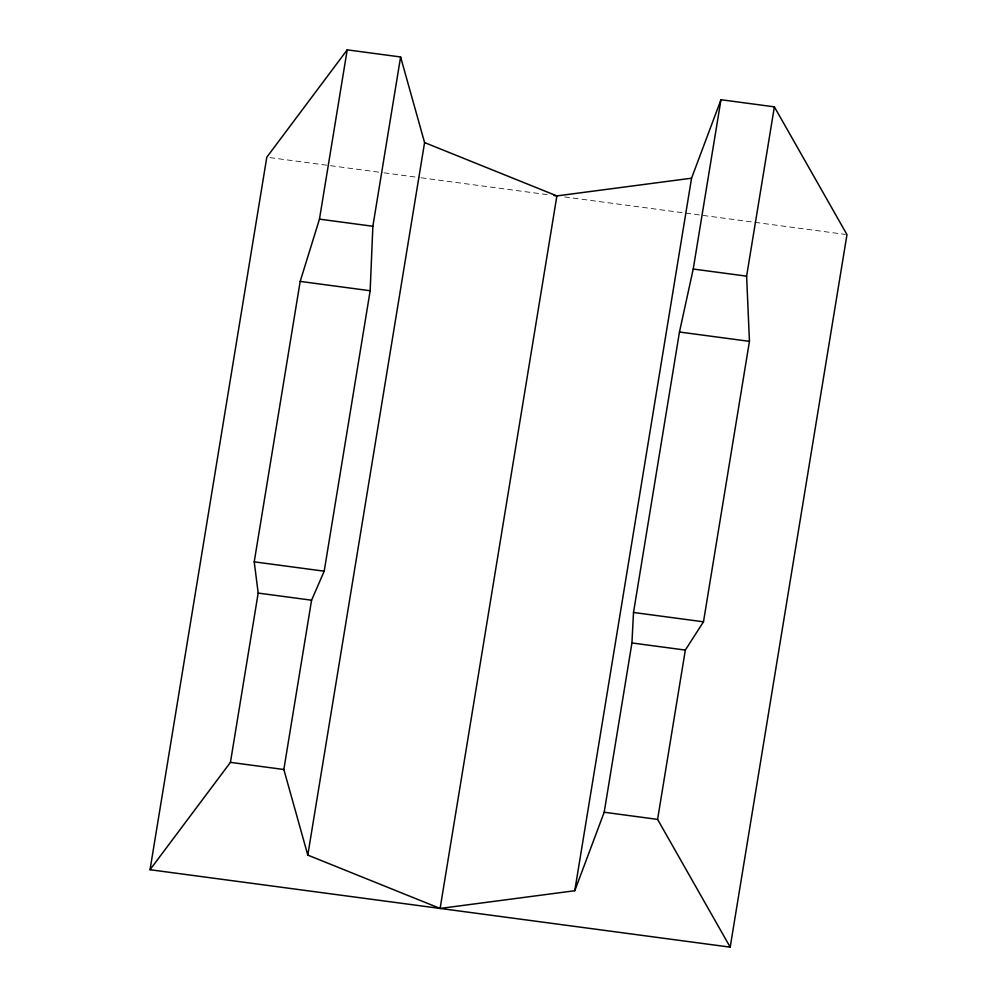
<?xml version="1.0" encoding="UTF-8"?>
<svg xmlns="http://www.w3.org/2000/svg" width="997" height="997" viewBox="0 0 997 997"><rect width="100%" height="100%" fill="white"/><g stroke="black" fill="none" stroke-linecap="round" stroke-linejoin="round"><path stroke-width="0.75" stroke-dasharray="4.99 3.74" d="M269.888 157.613L382.536 172.643M384.069 172.842L419.563 177.591M421.108 177.79L547.627 194.677M564.601 196.945L845.431 234.42"/><path stroke-width="1.5" d="M370.161 290.738L372.866 226.269L400.607 56.979L347.218 49.85L266.81 157.202L150.024 869.72L730.19 947.15L846.976 234.631L774.37 106.853L720.968 99.725L691.557 178.201L574.77 890.732L440.113 908.441L307.799 855.102L283.833 769.497L311.575 600.206L324.199 571.181L370.161 290.738L300.184 281.403L254.223 561.847L258.186 593.078L230.432 762.369L150.024 869.72M574.77 890.732L604.194 812.256L631.936 642.953L633.506 612.47L679.468 332.013L693.227 269.028L720.968 99.725M300.184 281.403L319.464 219.141L347.218 49.85M307.799 855.102L424.585 142.583L400.607 56.979M440.113 908.441L556.887 195.91L691.557 178.201M730.19 947.15L657.584 819.384L685.325 650.081L703.483 621.804L749.445 341.36L746.616 276.157L774.37 106.853M553.809 195.499L556.887 195.91L424.585 142.583M319.464 219.141L372.866 226.269M693.227 269.028L746.616 276.157M679.468 332.013L749.445 341.36M254.223 561.847L324.199 571.181M633.506 612.47L703.483 621.804M258.186 593.078L311.575 600.206M631.936 642.953L685.325 650.081M230.432 762.369L283.833 769.497M604.194 812.256L657.584 819.384"/></g></svg>
